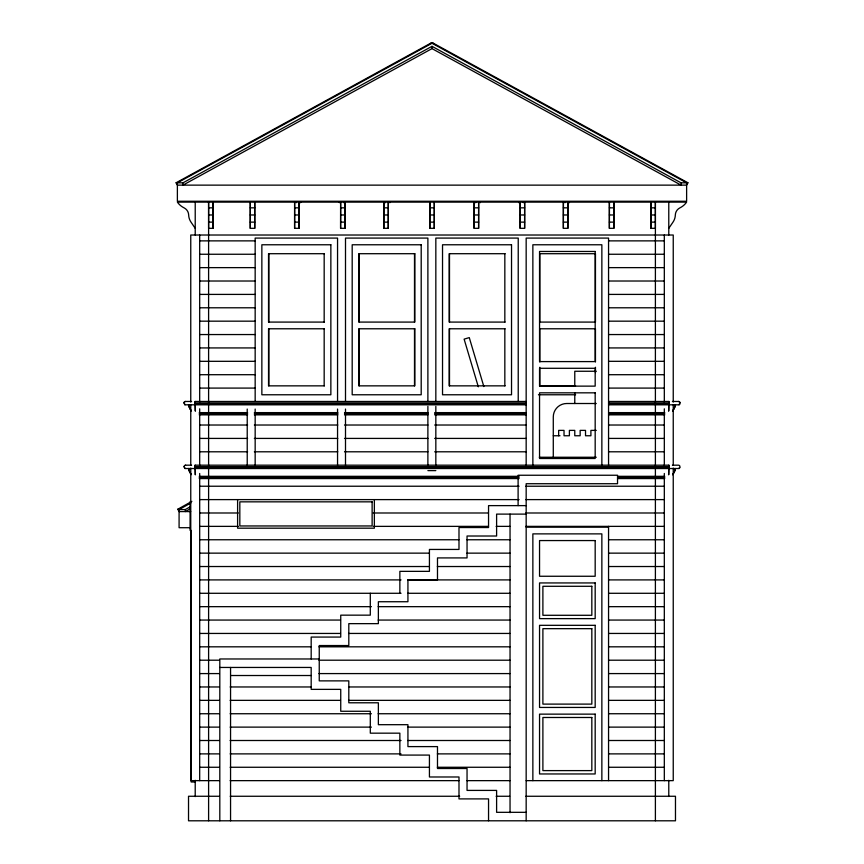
<?xml version="1.0" encoding="UTF-8"?>
<svg xmlns="http://www.w3.org/2000/svg" width="864" height="864" viewBox="0 0 864 864"><rect width="100%" height="100%" fill="white"/><g stroke="black" fill="none" stroke-linecap="round" stroke-linejoin="round"><path stroke-width="1.3" d="M182.952 182.844L182.952 185.134L432 48.611L681.059 185.134L681.059 182.844L432 46.321L182.952 182.844L176.083 182.779L177.379 185.134L177.379 201.258L686.621 201.258L686.621 182.844L432 43.265L430.704 43.2L176.083 182.779M208.58 202.716L208.58 202.122L208.602 228.323L213.062 228.323L213.084 202.122L213.041 202.716M250.268 228.323L250.29 202.122L250.268 228.323L254.729 228.323L254.75 202.122L254.729 228.323M294.602 228.323L294.624 202.122L294.602 228.323L299.063 228.323L299.084 202.122L299.063 228.323M340.6 228.323L340.632 202.122L340.6 228.323L345.06 228.323L345.092 202.122L345.06 228.323M383.821 228.323L383.843 202.122L383.821 228.323L388.282 228.323L388.303 202.122L388.282 228.323M429.818 228.323L429.851 202.122L429.818 228.323L434.279 228.323L434.311 202.122L434.279 228.323M432 48.611L432 46.321M474.152 228.323L474.174 202.122L474.152 228.323L478.613 228.323L478.634 202.122L478.613 228.323M520.16 228.323L520.182 202.122L520.16 228.323L524.621 228.323L524.642 202.122L524.621 228.323M563.371 228.323L563.393 202.122L563.371 228.323L567.832 228.323L567.853 202.122L567.832 228.323M609.379 228.323L609.401 202.122L609.379 228.323L613.84 228.323L613.861 202.122L613.84 228.323M655.376 202.716L655.376 202.122L655.398 228.323L650.938 228.323L650.959 202.122L650.916 202.716M608.558 404.816L678.996 404.816L679.914 402.948A1.48 1.48 0 0 0 678.434 401.468M679.936 467.586L678.985 468.526L185.004 468.526L184.064 466.657M669.028 468.493L668.984 465.188L195.026 465.178L194.983 468.515M679.882 404.125L679.104 404.806M669.017 404.806L668.984 401.479L608.558 401.468M687.917 182.779L686.621 185.134L177.379 185.134L177.379 182.844L432 43.265L433.296 43.2L687.917 182.779L681.059 182.844M668.779 228.323L673.002 222.124A13.489 13.489 0 0 0 675.335 214.974A8.251 8.251 0 0 1 679.957 207.835A17.572 17.572 0 0 0 686.621 202.122L177.379 202.122A17.572 17.572 0 0 0 184.043 207.835A8.251 8.251 0 0 1 188.665 214.974A13.489 13.489 0 0 0 190.998 222.124L195.221 228.323M189.853 527.71L179.086 527.71L179.086 511.585L177.779 509.242L191.862 501.368M190.804 502.999L179.064 509.566L177.779 509.242M190.685 511.585L179.086 511.585L179.064 509.566L185.274 509.566L189.961 506.941M189.983 508.972L185.296 511.585L185.274 509.566M678.996 468.526L679.936 466.657A1.48 1.48 0 0 0 678.456 465.178L672.408 465.178M430.704 43.2L433.296 43.2M208.624 207.835L213.084 207.835M250.279 207.835L254.74 207.835M294.613 207.835L299.074 207.835M340.621 207.835L345.082 207.835M383.832 207.835L388.292 207.835M429.84 207.835L434.3 207.835M474.163 207.835L478.634 207.835M520.171 207.835L524.632 207.835M563.393 207.835L567.853 207.835M609.39 207.835L613.85 207.835M650.948 207.835L655.409 207.835M208.613 214.974L213.073 214.974M250.279 214.974L254.74 214.974M294.602 214.974L299.074 214.974M340.61 214.974L345.071 214.974M383.832 214.974L388.292 214.974M429.829 214.974L434.29 214.974M474.163 214.974L478.624 214.974M520.16 214.974L524.632 214.974M563.382 214.974L567.842 214.974M609.39 214.974L613.85 214.974M650.948 214.974L655.409 214.974M208.613 222.124L213.073 222.124M250.268 222.124L254.729 222.124M294.602 222.124L299.063 222.124M340.61 222.124L345.071 222.124M383.821 222.124L388.282 222.124M429.829 222.124L434.29 222.124M474.163 222.124L478.624 222.124M520.16 222.124L524.621 222.124M563.382 222.124L567.842 222.124M609.379 222.124L613.84 222.124M650.938 222.124L655.409 222.124M199.681 240.872L255.161 240.872M608.558 240.872L664.319 240.872M324.454 253.703L268.542 253.703L268.542 322.088L324.454 322.088M505.116 253.703L449.215 253.703L449.215 322.088L505.116 322.088M199.681 254.254L255.161 254.254M608.558 254.254L664.319 254.254M199.681 267.635L255.161 267.635M608.558 267.635L664.319 267.635M199.681 281.016L255.161 281.016M608.558 281.016L664.319 281.016M199.681 294.408L255.161 294.408M608.558 294.408L664.319 294.408M199.681 307.789L255.161 307.789M608.558 307.789L664.319 307.789M199.681 321.17L255.161 321.17M608.558 321.17L664.319 321.17M324.454 328.774L268.542 328.774L268.542 385.852L324.454 385.852M505.116 328.774L449.215 328.774L449.215 385.852L505.116 385.852M199.681 334.552L255.161 334.552M608.558 334.552L664.319 334.552M199.681 347.933L255.161 347.933M608.558 347.933L664.319 347.933M199.681 361.314L255.161 361.314M608.558 361.314L664.319 361.314M596.279 371.261L574.776 371.261L574.776 386.035M199.681 374.706L255.161 374.706M608.558 374.706L664.319 374.706M575.586 385.852L539.827 385.852L539.827 367.276M199.681 388.087L255.161 388.087M608.558 388.087L664.319 388.087M538.445 394.772L575.608 394.772M191.592 401.468L185.544 401.468A1.48 1.48 0 0 0 184.064 402.948L185.004 404.816L526.165 404.816M526.165 401.468L195.026 401.468L194.983 404.806M672.408 401.468L678.456 401.468A1.48 1.48 0 0 1 679.936 402.948M195.221 402.948L526.165 402.948M608.558 402.948L668.779 402.948M596.279 403.51L566.719 403.51A13.435 13.435 0 0 0 553.284 416.945L553.284 457.25M195.221 403.877L526.165 403.877M608.558 403.877L668.779 403.877M199.238 412.625L247.622 412.625M254.351 412.625L337.781 412.625M344.509 412.625L427.939 412.625M434.668 412.625L526.165 412.625M608.558 412.625L664.762 412.625M199.238 413.737L247.622 413.737M254.351 413.737L337.781 413.737M344.509 413.737L427.939 413.737M434.668 413.737L526.165 413.737M608.558 413.737L664.762 413.737M199.238 414.85L247.622 414.85M254.351 414.85L337.781 414.85M344.509 414.85L427.939 414.85M434.668 414.85L526.165 414.85M608.558 414.85L664.762 414.85M199.681 425.023L247.622 425.023M254.351 425.023L337.781 425.023M344.509 425.023L427.939 425.023M434.668 425.023L526.165 425.023M608.558 425.023L664.319 425.023M596.279 430.38L590.9 430.38L590.9 435.758L585.522 435.758L585.522 430.38L580.154 430.38L580.154 435.758L574.776 435.758L574.776 430.38L569.398 430.38L569.398 435.758L564.03 435.758L564.03 430.38L558.652 430.38L558.652 435.758M553.284 435.758L560.002 435.758M199.681 438.415L247.622 438.415M254.351 438.415L337.781 438.415M344.509 438.415L427.939 438.415M434.668 438.415L526.165 438.415M608.558 438.415L664.319 438.415M199.681 451.796L247.622 451.796M254.351 451.796L337.781 451.796M344.509 451.796L427.939 451.796M434.668 451.796L526.165 451.796M608.558 451.796L664.319 451.796M539.298 457.25L596.279 457.25M185.544 465.178L191.592 465.178M195.221 466.657L668.779 466.657M195.221 467.586L668.779 467.586M427.885 470.61L435.834 470.61M199.238 476.323L519.07 476.323M617.598 476.323L664.762 476.323M199.238 477.446L519.07 477.446M617.598 477.446L664.762 477.446M199.238 478.559L519.07 478.559M617.598 478.559L664.762 478.559M199.681 486.227L519.07 486.227M525.809 486.227L664.319 486.227M199.681 499.608L519.07 499.608M525.809 499.608L664.319 499.608M526.165 505.624L488.549 505.624L488.549 527.537L458.989 527.537L458.989 549.439L429.43 549.439L429.43 571.352L399.859 571.352L399.859 593.255M199.681 512.989L238.302 512.989M373.28 512.989L488.02 512.989M525.809 512.989L664.319 512.989M526.165 514.112L496.606 514.112L496.606 536.015L467.046 536.015L467.046 557.917L437.486 557.917L437.486 579.83L407.927 579.83L407.927 601.733L378.367 601.733L378.367 623.646L348.808 623.646L348.808 645.548L319.248 645.548L319.248 680.875L348.808 680.875L348.808 702.788L378.367 702.788L378.367 724.691L407.927 724.691L407.927 746.604L437.486 746.604L437.486 768.506L467.046 768.506L467.046 790.409L496.606 790.409L496.606 812.322L526.165 812.322M199.681 526.37L238.302 526.37M373.28 526.37L488.495 526.37M496.12 526.37L510.019 526.37M525.809 526.37L664.319 526.37M526.165 527.18L608.558 527.18M199.681 539.762L458.892 539.762M466.96 539.762L510.019 539.762M608.558 539.762L664.319 539.762M199.681 553.144L429.289 553.144M466.96 553.144L510.019 553.144M608.558 553.144L664.319 553.144M199.681 566.525L429.289 566.525M437.357 566.525L510.019 566.525M608.558 566.525L664.319 566.525M199.681 579.906L401.026 579.906M407.754 579.906L510.019 579.906M608.558 579.906L664.319 579.906M199.681 593.287L401.026 593.287M407.754 593.287L510.019 593.287M608.558 593.287L664.319 593.287M199.681 606.668L371.423 606.668M378.151 606.668L510.019 606.668M608.558 606.668L664.319 606.668M199.681 620.06L340.47 620.06M378.151 620.06L510.019 620.06M608.558 620.06L664.319 620.06M199.681 633.442L340.47 633.442M348.548 633.442L510.019 633.442M608.558 633.442L664.319 633.442M199.681 646.823L310.867 646.823M318.946 646.823L510.019 646.823M608.558 646.823L664.319 646.823M319.248 658.973L219.812 658.973L219.812 820.8M199.681 660.204L219.37 660.204M318.946 660.204L510.019 660.204M608.558 660.204L664.319 660.204M219.812 667.451L311.18 667.451L311.18 689.364L340.74 689.364L340.74 711.266L370.3 711.266L370.3 733.169L399.859 733.169L399.859 755.082L429.43 755.082L429.43 776.984L458.989 776.984L458.989 798.898L488.549 798.898L488.549 820.8M199.681 673.585L219.37 673.585M318.946 673.585L510.019 673.585M608.558 673.585L664.319 673.585M230.558 675.518L311.18 675.518M199.681 686.966L219.37 686.966M230.137 686.966L310.867 686.966M348.548 686.966L510.019 686.966M608.558 686.966L664.319 686.966M199.681 700.358L219.37 700.358M230.137 700.358L340.47 700.358M348.548 700.358L510.019 700.358M608.558 700.358L664.319 700.358M199.681 713.74L219.37 713.74M230.137 713.74L371.423 713.74M378.151 713.74L510.019 713.74M608.558 713.74L664.319 713.74M199.681 727.121L219.37 727.121M230.137 727.121L371.423 727.121M407.754 727.121L510.019 727.121M608.558 727.121L664.319 727.121M199.681 740.502L219.37 740.502M230.137 740.502L401.026 740.502M407.754 740.502L510.019 740.502M608.558 740.502L664.319 740.502M199.681 753.883L219.37 753.883M230.137 753.883L401.026 753.883M437.357 753.883L510.019 753.883M608.558 753.883L664.319 753.883M199.681 767.264L219.37 767.264M230.137 767.264L429.289 767.264M437.357 767.264L510.019 767.264M608.558 767.264L664.319 767.264M219.37 780.646L190.76 780.646L190.76 468.094M230.137 780.646L458.892 780.646M466.96 780.646L510.019 780.646M526.165 780.646L673.24 780.646L673.24 468.094M195.21 781.985L191.182 781.985L191.182 530.399M219.402 796.262L188.525 796.262L188.525 820.8L675.475 820.8L675.475 796.262L525.809 796.262M230.202 796.262L459.67 796.262M496.12 796.262L509.62 796.262M184.896 404.806L184.086 402.948A1.48 1.48 0 0 1 185.566 401.468M185.015 468.526L184.086 466.657A1.48 1.48 0 0 1 185.566 465.178M483.84 386.554L469.271 337.608L464.119 339.142L478.31 386.791M613.71 202.122L613.71 202.716M609.25 202.122L609.25 202.716M569.376 202.122L569.376 202.716M564.916 202.122L564.916 202.716M523.368 202.122L523.368 202.716M518.908 202.122L518.908 202.716M480.157 202.122L480.157 202.716M475.697 202.122L475.697 202.716M434.149 202.122L434.149 202.716M429.689 202.122L429.689 202.716M389.826 202.122L389.826 202.716M385.366 202.122L385.366 202.716M343.818 202.122L343.818 202.716M339.358 202.122L339.358 202.716M300.607 202.122L300.607 202.716M296.147 202.122L296.147 202.716M254.599 202.122L254.599 202.716M250.139 202.122L250.139 202.716M673.24 402.073L673.24 235.019L190.76 235.019L190.76 402.073M673.24 404.773L673.24 465.394M668.779 202.122L668.779 235.019M668.779 401.479L668.779 410.951M668.779 465.188L668.779 474.66M668.779 780.311L668.779 796.5M664.319 235.019L664.319 402.073M664.319 408.812L664.319 465.394M664.319 473.483L664.319 780.646M655.398 202.122L655.398 820.8M650.938 202.122L650.938 228.323M608.558 465.178L608.558 238.086L526.165 238.086L526.165 465.178M608.558 526.37L608.558 780.646M601.862 465.178L601.862 244.771L532.861 244.771L532.861 465.178M601.862 780.646L601.862 533.876L532.861 533.876L532.861 780.646M595.458 361.962L595.458 328.774L539.827 328.774L539.827 361.962M595.458 367.276L595.458 372.578M574.776 392.753L574.776 403.51M526.165 820.8L526.165 483.721L617.533 483.721L617.533 475.243L518.108 475.243L518.108 505.624M518.227 401.468L518.227 238.086L435.834 238.086L435.834 401.468M510.041 514.112L510.041 812.732M504.835 253.703L504.835 322.088M504.835 328.774L504.835 385.852M449.496 253.703L449.496 322.088M449.496 328.774L449.496 385.852M435.834 406.372L435.834 465.264M427.885 401.468L427.885 238.086L345.503 238.086L345.503 401.468M427.885 406.372L427.885 465.264M414.504 253.703L414.504 322.088M414.504 328.774L414.504 385.852M374.36 499.608L374.36 528.185L237.6 528.185L237.6 499.608M370.3 593.255L370.3 615.157L340.74 615.157L340.74 637.07L311.18 637.07L311.18 658.973M359.165 253.703L359.165 322.088M359.165 328.774L359.165 385.852M345.503 409.05L345.503 465.264M337.554 401.468L337.554 238.086L255.161 238.086L255.161 401.468M337.554 409.05L337.554 465.264M324.173 253.703L324.173 322.088M324.173 328.774L324.173 385.852M268.823 253.703L268.823 322.088M268.823 328.774L268.823 385.852M255.161 409.05L255.161 465.264M247.223 409.05L247.223 465.264M230.558 667.451L230.558 820.8M213.062 202.122L213.062 228.323M208.602 202.122L208.602 820.8M199.681 235.019L199.681 402.073M199.681 408.812L199.681 465.394M199.681 473.483L199.681 780.646M195.221 202.122L195.221 235.019M195.221 401.479L195.221 410.951M195.221 465.188L195.221 474.66M195.221 780.311L195.21 796.597M190.76 404.773L190.76 465.394M190.091 501.779L190.091 530.356M195.404 410.951A14.85 0.972 -90 0 1 195.221 404.816M195.404 474.66A14.85 0.972 -90 0 1 195.221 468.526M668.779 468.526A14.85 0.972 -90 0 1 668.596 474.66M668.779 404.816A14.85 0.972 -90 0 1 668.596 410.951M330.858 244.771L261.857 244.771L261.857 394.772L330.858 394.772L330.858 244.771M421.2 244.771L352.188 244.771L352.188 394.772L421.2 394.772L421.2 244.771M511.531 244.771L442.53 244.771L442.53 394.772L511.531 394.772L511.531 244.771M595.177 251.467L539.546 251.467L539.546 361.595L595.177 361.595L595.177 251.467M414.785 253.703L358.884 253.703L358.884 322.088L414.785 322.088L414.785 253.703M595.458 253.703L539.827 253.703L539.827 322.088L595.458 322.088L595.458 253.703M414.785 328.774L358.884 328.774L358.884 385.852L414.785 385.852L414.785 328.774M595.177 368.291L539.546 368.291L539.546 386.132L595.177 386.132L595.177 368.291M595.177 392.828L539.546 392.828L539.546 458.482L595.177 458.482L595.177 392.828M372.125 501.844L239.825 501.844L239.825 525.96L372.125 525.96L372.125 501.844M595.177 540.562L539.546 540.562L539.546 576.256L595.177 576.256L595.177 540.562M595.177 582.941L539.546 582.941L539.546 618.635L595.177 618.635L595.177 582.941M591.829 586.289L542.894 586.289L542.894 615.287L591.829 615.287L591.829 586.289M595.177 625.32L539.546 625.32L539.546 707.443L595.177 707.443L595.177 625.32M591.829 628.668L542.894 628.668L542.894 704.106L591.829 704.106L591.829 628.668M595.177 714.139L539.546 714.139L539.546 773.96L595.177 773.96L595.177 714.139M591.829 717.487L542.894 717.487L542.894 770.612L591.829 770.612L591.829 717.487M188.525 468.526A14.85 14.85 0 0 0 191.43 474.66A14.85 14.818 -90 0 1 188.525 468.526M188.525 404.816A14.85 14.818 -90 0 0 191.419 410.951A14.85 14.85 0 0 1 188.525 404.816M672.581 474.66A14.85 14.818 -90 0 0 675.475 468.526A14.85 14.85 0 0 1 672.57 474.66M672.581 410.951A14.85 14.818 -90 0 0 675.475 404.816A14.85 14.85 0 0 1 672.57 410.951"/></g></svg>
